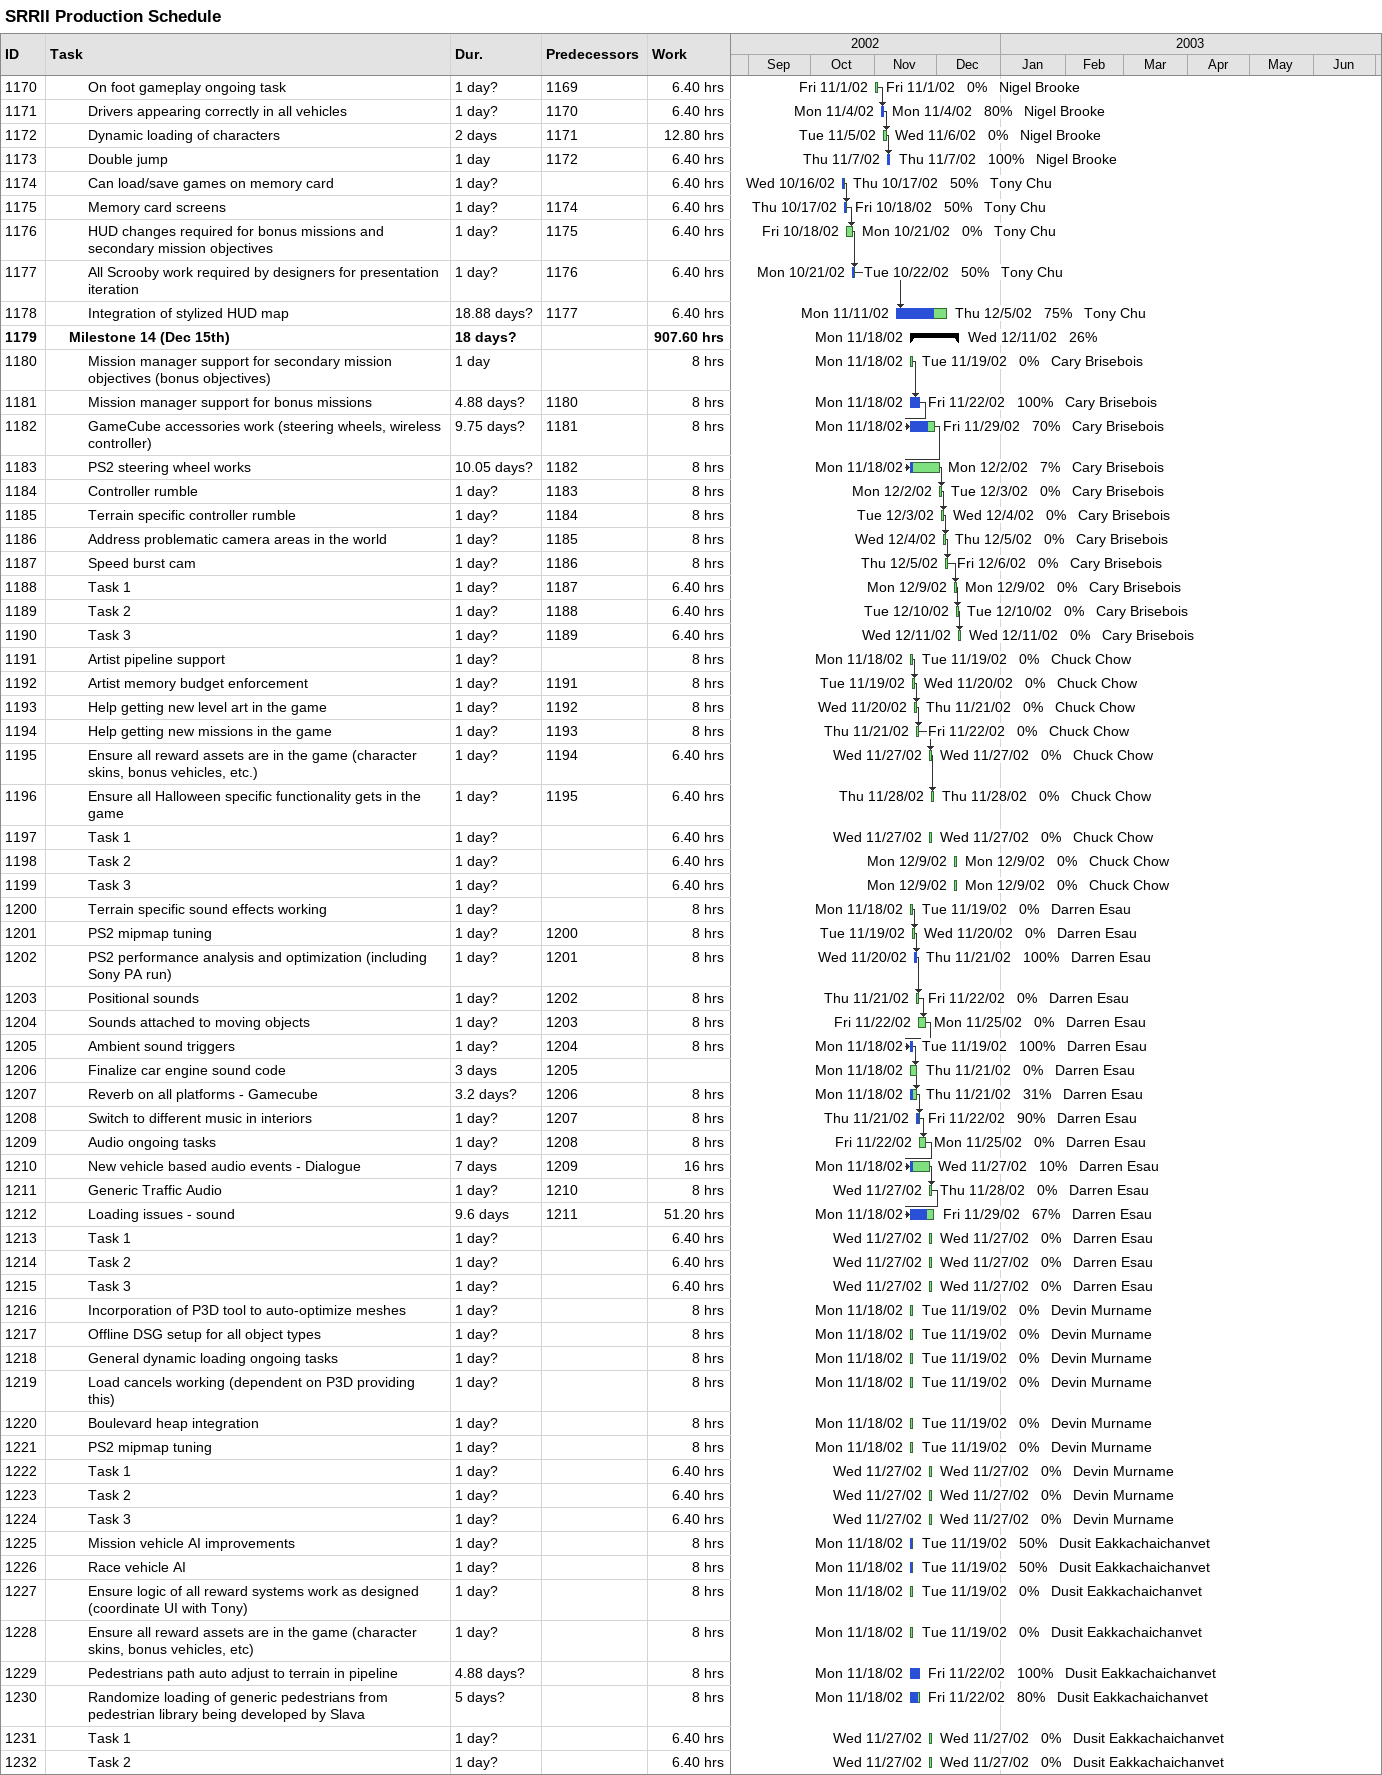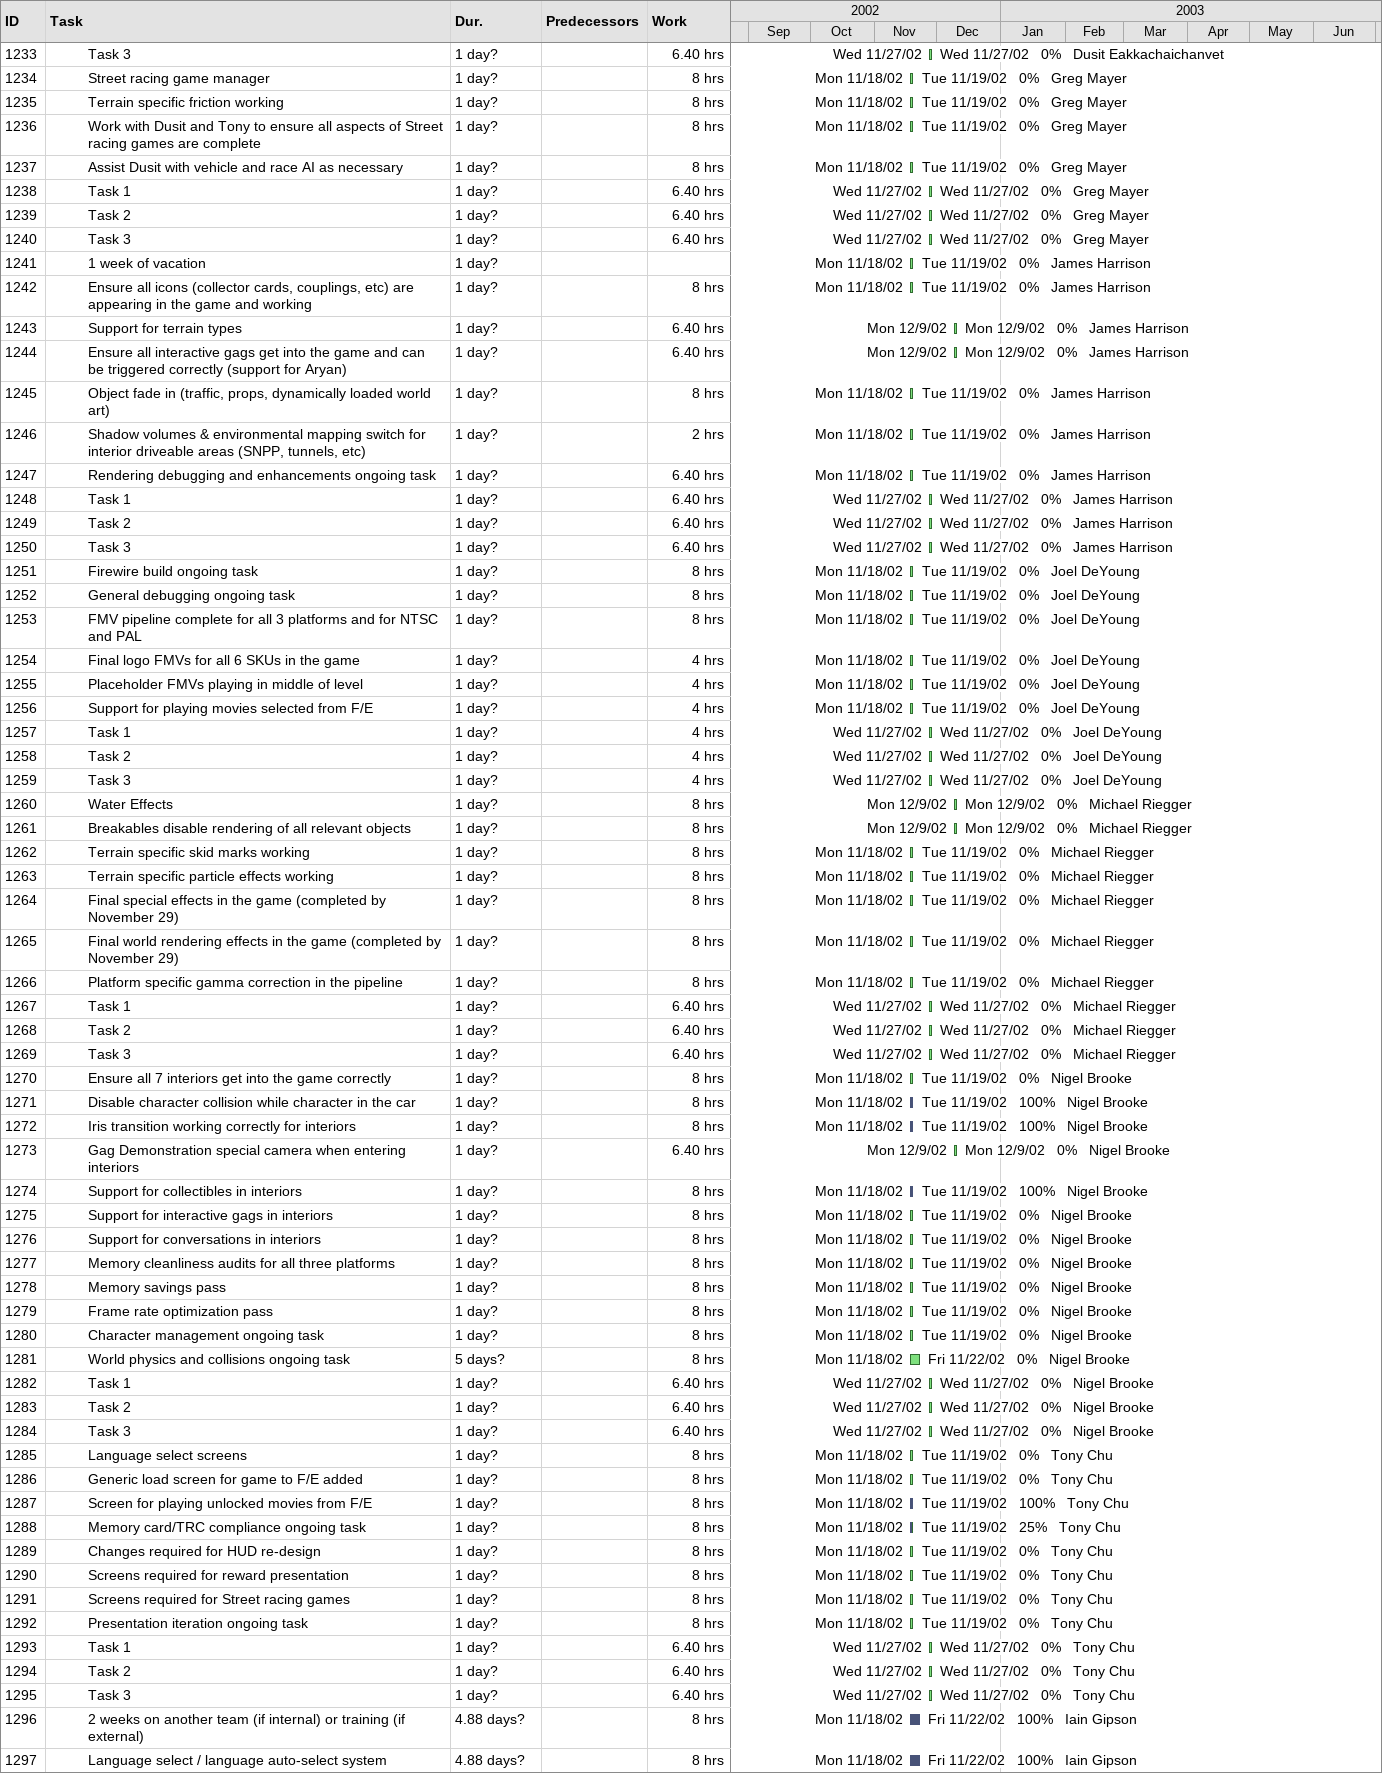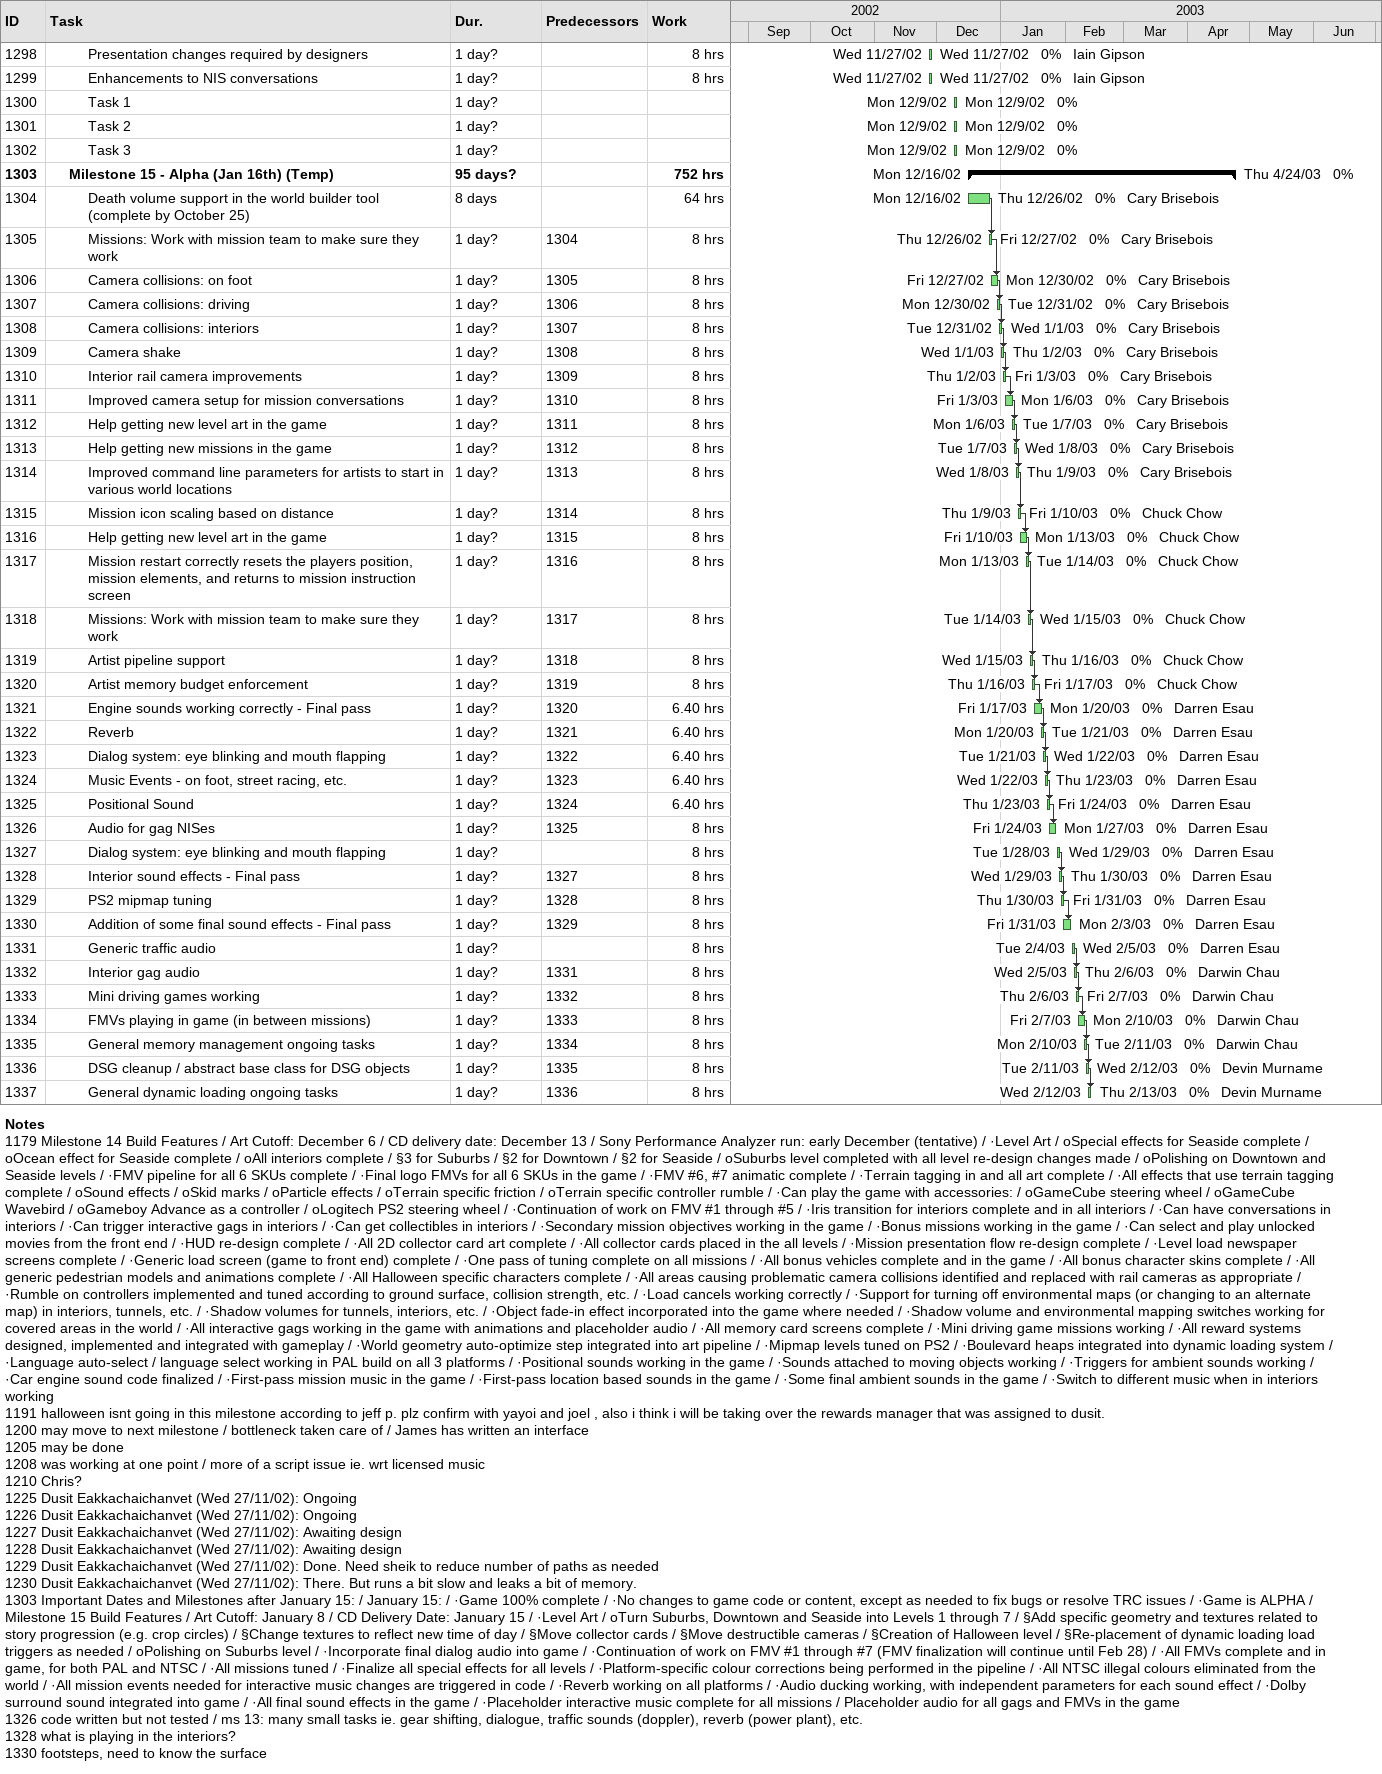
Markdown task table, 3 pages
SRRII Production Schedule

| ID | Level | Task | Duration | Start | Finish | Predecessors | Resources | % complete | Work (h) |
|---|---|---|---|---|---|---|---|---|---|
| 1170 | 3 | On foot gameplay ongoing task | 1d? | 2002-11-01 | 2002-11-01 | 1169 | Nigel Brooke | 0 | 6.40 |
| 1171 | 3 | Drivers appearing correctly in all vehicles | 1d? | 2002-11-04 | 2002-11-04 | 1170 | Nigel Brooke | 80 | 6.40 |
| 1172 | 3 | Dynamic loading of characters | 2d | 2002-11-05 | 2002-11-06 | 1171 | Nigel Brooke | 0 | 12.80 |
| 1173 | 3 | Double jump | 1d | 2002-11-07 | 2002-11-07 | 1172 | Nigel Brooke | 100 | 6.40 |
| 1174 | 3 | Can load/save games on memory card | 1d? | 2002-10-16 | 2002-10-17 |  | Tony Chu | 50 | 6.40 |
| 1175 | 3 | Memory card screens | 1d? | 2002-10-17 | 2002-10-18 | 1174 | Tony Chu | 50 | 6.40 |
| 1176 | 3 | HUD changes required for bonus missions and secondary mission objectives | 1d? | 2002-10-18 | 2002-10-21 | 1175 | Tony Chu | 0 | 6.40 |
| 1177 | 3 | All Scrooby work required by designers for presentation iteration | 1d? | 2002-10-21 | 2002-10-22 | 1176 | Tony Chu | 50 | 6.40 |
| 1178 | 3 | Integration of stylized HUD map | 18.88d? | 2002-11-11 | 2002-12-05 | 1177 | Tony Chu | 75 | 6.40 |
| 1179 | 2 | **Milestone 14 (Dec 15th)** | 18d? | 2002-11-18 | 2002-12-11 |  |  | 26 | 907.60 |
| 1180 | 3 | Mission manager support for secondary mission objectives (bonus objectives) | 1d | 2002-11-18 | 2002-11-19 |  | Cary Brisebois | 0 | 8 |
| 1181 | 3 | Mission manager support for bonus missions | 4.88d? | 2002-11-18 | 2002-11-22 | 1180 | Cary Brisebois | 100 | 8 |
| 1182 | 3 | GameCube accessories work (steering wheels, wireless controller) | 9.75d? | 2002-11-18 | 2002-11-29 | 1181 | Cary Brisebois | 70 | 8 |
| 1183 | 3 | PS2 steering wheel works | 10.05d? | 2002-11-18 | 2002-12-02 | 1182 | Cary Brisebois | 7 | 8 |
| 1184 | 3 | Controller rumble | 1d? | 2002-12-02 | 2002-12-03 | 1183 | Cary Brisebois | 0 | 8 |
| 1185 | 3 | Terrain specific controller rumble | 1d? | 2002-12-03 | 2002-12-04 | 1184 | Cary Brisebois | 0 | 8 |
| 1186 | 3 | Address problematic camera areas in the world | 1d? | 2002-12-04 | 2002-12-05 | 1185 | Cary Brisebois | 0 | 8 |
| 1187 | 3 | Speed burst cam | 1d? | 2002-12-05 | 2002-12-06 | 1186 | Cary Brisebois | 0 | 8 |
| 1188 | 3 | Task 1 | 1d? | 2002-12-09 | 2002-12-09 | 1187 | Cary Brisebois | 0 | 6.40 |
| 1189 | 3 | Task 2 | 1d? | 2002-12-10 | 2002-12-10 | 1188 | Cary Brisebois | 0 | 6.40 |
| 1190 | 3 | Task 3 | 1d? | 2002-12-11 | 2002-12-11 | 1189 | Cary Brisebois | 0 | 6.40 |
| 1191 | 3 | Artist pipeline support | 1d? | 2002-11-18 | 2002-11-19 |  | Chuck Chow | 0 | 8 |
| 1192 | 3 | Artist memory budget enforcement | 1d? | 2002-11-19 | 2002-11-20 | 1191 | Chuck Chow | 0 | 8 |
| 1193 | 3 | Help getting new level art in the game | 1d? | 2002-11-20 | 2002-11-21 | 1192 | Chuck Chow | 0 | 8 |
| 1194 | 3 | Help getting new missions in the game | 1d? | 2002-11-21 | 2002-11-22 | 1193 | Chuck Chow | 0 | 8 |
| 1195 | 3 | Ensure all reward assets are in the game (character skins, bonus vehicles, etc.) | 1d? | 2002-11-27 | 2002-11-27 | 1194 | Chuck Chow | 0 | 6.40 |
| 1196 | 3 | Ensure all Halloween specific functionality gets in the game | 1d? | 2002-11-28 | 2002-11-28 | 1195 | Chuck Chow | 0 | 6.40 |
| 1197 | 3 | Task 1 | 1d? | 2002-11-27 | 2002-11-27 |  | Chuck Chow | 0 | 6.40 |
| 1198 | 3 | Task 2 | 1d? | 2002-12-09 | 2002-12-09 |  | Chuck Chow | 0 | 6.40 |
| 1199 | 3 | Task 3 | 1d? | 2002-12-09 | 2002-12-09 |  | Chuck Chow | 0 | 6.40 |
| 1200 | 3 | Terrain specific sound effects working | 1d? | 2002-11-18 | 2002-11-19 |  | Darren Esau | 0 | 8 |
| 1201 | 3 | PS2 mipmap tuning | 1d? | 2002-11-19 | 2002-11-20 | 1200 | Darren Esau | 0 | 8 |
| 1202 | 3 | PS2 performance analysis and optimization (including Sony PA run) | 1d? | 2002-11-20 | 2002-11-21 | 1201 | Darren Esau | 100 | 8 |
| 1203 | 3 | Positional sounds | 1d? | 2002-11-21 | 2002-11-22 | 1202 | Darren Esau | 0 | 8 |
| 1204 | 3 | Sounds attached to moving objects | 1d? | 2002-11-22 | 2002-11-25 | 1203 | Darren Esau | 0 | 8 |
| 1205 | 3 | Ambient sound triggers | 1d? | 2002-11-18 | 2002-11-19 | 1204 | Darren Esau | 100 | 8 |
| 1206 | 3 | Finalize car engine sound code | 3d | 2002-11-18 | 2002-11-21 | 1205 | Darren Esau | 0 |  |
| 1207 | 3 | Reverb on all platforms - Gamecube | 3.2d? | 2002-11-18 | 2002-11-21 | 1206 | Darren Esau | 31 | 8 |
| 1208 | 3 | Switch to different music in interiors | 1d? | 2002-11-21 | 2002-11-22 | 1207 | Darren Esau | 90 | 8 |
| 1209 | 3 | Audio ongoing tasks | 1d? | 2002-11-22 | 2002-11-25 | 1208 | Darren Esau | 0 | 8 |
| 1210 | 3 | New vehicle based audio events - Dialogue | 7d | 2002-11-18 | 2002-11-27 | 1209 | Darren Esau | 10 | 16 |
| 1211 | 3 | Generic Traffic Audio | 1d? | 2002-11-27 | 2002-11-28 | 1210 | Darren Esau | 0 | 8 |
| 1212 | 3 | Loading issues - sound | 9.6d | 2002-11-18 | 2002-11-29 | 1211 | Darren Esau | 67 | 51.20 |
| 1213 | 3 | Task 1 | 1d? | 2002-11-27 | 2002-11-27 |  | Darren Esau | 0 | 6.40 |
| 1214 | 3 | Task 2 | 1d? | 2002-11-27 | 2002-11-27 |  | Darren Esau | 0 | 6.40 |
| 1215 | 3 | Task 3 | 1d? | 2002-11-27 | 2002-11-27 |  | Darren Esau | 0 | 6.40 |
| 1216 | 3 | Incorporation of P3D tool to auto-optimize meshes | 1d? | 2002-11-18 | 2002-11-19 |  | Devin Murname | 0 | 8 |
| 1217 | 3 | Offline DSG setup for all object types | 1d? | 2002-11-18 | 2002-11-19 |  | Devin Murname | 0 | 8 |
| 1218 | 3 | General dynamic loading ongoing tasks | 1d? | 2002-11-18 | 2002-11-19 |  | Devin Murname | 0 | 8 |
| 1219 | 3 | Load cancels working (dependent on P3D providing this) | 1d? | 2002-11-18 | 2002-11-19 |  | Devin Murname | 0 | 8 |
| 1220 | 3 | Boulevard heap integration | 1d? | 2002-11-18 | 2002-11-19 |  | Devin Murname | 0 | 8 |
| 1221 | 3 | PS2 mipmap tuning | 1d? | 2002-11-18 | 2002-11-19 |  | Devin Murname | 0 | 8 |
| 1222 | 3 | Task 1 | 1d? | 2002-11-27 | 2002-11-27 |  | Devin Murname | 0 | 6.40 |
| 1223 | 3 | Task 2 | 1d? | 2002-11-27 | 2002-11-27 |  | Devin Murname | 0 | 6.40 |
| 1224 | 3 | Task 3 | 1d? | 2002-11-27 | 2002-11-27 |  | Devin Murname | 0 | 6.40 |
| 1225 | 3 | Mission vehicle AI improvements | 1d? | 2002-11-18 | 2002-11-19 |  | Dusit Eakkachaichanvet | 50 | 8 |
| 1226 | 3 | Race vehicle AI | 1d? | 2002-11-18 | 2002-11-19 |  | Dusit Eakkachaichanvet | 50 | 8 |
| 1227 | 3 | Ensure logic of all reward systems work as designed (coordinate UI with Tony) | 1d? | 2002-11-18 | 2002-11-19 |  | Dusit Eakkachaichanvet | 0 | 8 |
| 1228 | 3 | Ensure all reward assets are in the game (character skins, bonus vehicles, etc) | 1d? | 2002-11-18 | 2002-11-19 |  | Dusit Eakkachaichanvet | 0 | 8 |
| 1229 | 3 | Pedestrians path auto adjust to terrain in pipeline | 4.88d? | 2002-11-18 | 2002-11-22 |  | Dusit Eakkachaichanvet | 100 | 8 |
| 1230 | 3 | Randomize loading of generic pedestrians from pedestrian library being developed by Slava | 5d? | 2002-11-18 | 2002-11-22 |  | Dusit Eakkachaichanvet | 80 | 8 |
| 1231 | 3 | Task 1 | 1d? | 2002-11-27 | 2002-11-27 |  | Dusit Eakkachaichanvet | 0 | 6.40 |
| 1232 | 3 | Task 2 | 1d? | 2002-11-27 | 2002-11-27 |  | Dusit Eakkachaichanvet | 0 | 6.40 |
| 1233 | 3 | Task 3 | 1d? | 2002-11-27 | 2002-11-27 |  | Dusit Eakkachaichanvet | 0 | 6.40 |
| 1234 | 3 | Street racing game manager | 1d? | 2002-11-18 | 2002-11-19 |  | Greg Mayer | 0 | 8 |
| 1235 | 3 | Terrain specific friction working | 1d? | 2002-11-18 | 2002-11-19 |  | Greg Mayer | 0 | 8 |
| 1236 | 3 | Work with Dusit and Tony to ensure all aspects of Street racing games are complete | 1d? | 2002-11-18 | 2002-11-19 |  | Greg Mayer | 0 | 8 |
| 1237 | 3 | Assist Dusit with vehicle and race AI as necessary | 1d? | 2002-11-18 | 2002-11-19 |  | Greg Mayer | 0 | 8 |
| 1238 | 3 | Task 1 | 1d? | 2002-11-27 | 2002-11-27 |  | Greg Mayer | 0 | 6.40 |
| 1239 | 3 | Task 2 | 1d? | 2002-11-27 | 2002-11-27 |  | Greg Mayer | 0 | 6.40 |
| 1240 | 3 | Task 3 | 1d? | 2002-11-27 | 2002-11-27 |  | Greg Mayer | 0 | 6.40 |
| 1241 | 3 | 1 week of vacation | 1d? | 2002-11-18 | 2002-11-19 |  | James Harrison | 0 |  |
| 1242 | 3 | Ensure all icons (collector cards, couplings, etc) are appearing in the game and working | 1d? | 2002-11-18 | 2002-11-19 |  | James Harrison | 0 | 8 |
| 1243 | 3 | Support for terrain types | 1d? | 2002-12-09 | 2002-12-09 |  | James Harrison | 0 | 6.40 |
| 1244 | 3 | Ensure all interactive gags get into the game and can be triggered correctly (support for Aryan) | 1d? | 2002-12-09 | 2002-12-09 |  | James Harrison | 0 | 6.40 |
| 1245 | 3 | Object fade in (traffic, props, dynamically loaded world art) | 1d? | 2002-11-18 | 2002-11-19 |  | James Harrison | 0 | 8 |
| 1246 | 3 | Shadow volumes & environmental mapping switch for interior driveable areas (SNPP, tunnels, etc) | 1d? | 2002-11-18 | 2002-11-19 |  | James Harrison | 0 | 2 |
| 1247 | 3 | Rendering debugging and enhancements ongoing task | 1d? | 2002-11-18 | 2002-11-19 |  | James Harrison | 0 | 6.40 |
| 1248 | 3 | Task 1 | 1d? | 2002-11-27 | 2002-11-27 |  | James Harrison | 0 | 6.40 |
| 1249 | 3 | Task 2 | 1d? | 2002-11-27 | 2002-11-27 |  | James Harrison | 0 | 6.40 |
| 1250 | 3 | Task 3 | 1d? | 2002-11-27 | 2002-11-27 |  | James Harrison | 0 | 6.40 |
| 1251 | 3 | Firewire build ongoing task | 1d? | 2002-11-18 | 2002-11-19 |  | Joel DeYoung | 0 | 8 |
| 1252 | 3 | General debugging ongoing task | 1d? | 2002-11-18 | 2002-11-19 |  | Joel DeYoung | 0 | 8 |
| 1253 | 3 | FMV pipeline complete for all 3 platforms and for NTSC and PAL | 1d? | 2002-11-18 | 2002-11-19 |  | Joel DeYoung | 0 | 8 |
| 1254 | 3 | Final logo FMVs for all 6 SKUs in the game | 1d? | 2002-11-18 | 2002-11-19 |  | Joel DeYoung | 0 | 4 |
| 1255 | 3 | Placeholder FMVs playing in middle of level | 1d? | 2002-11-18 | 2002-11-19 |  | Joel DeYoung | 0 | 4 |
| 1256 | 3 | Support for playing movies selected from F/E | 1d? | 2002-11-18 | 2002-11-19 |  | Joel DeYoung | 0 | 4 |
| 1257 | 3 | Task 1 | 1d? | 2002-11-27 | 2002-11-27 |  | Joel DeYoung | 0 | 4 |
| 1258 | 3 | Task 2 | 1d? | 2002-11-27 | 2002-11-27 |  | Joel DeYoung | 0 | 4 |
| 1259 | 3 | Task 3 | 1d? | 2002-11-27 | 2002-11-27 |  | Joel DeYoung | 0 | 4 |
| 1260 | 3 | Water Effects | 1d? | 2002-12-09 | 2002-12-09 |  | Michael Riegger | 0 | 8 |
| 1261 | 3 | Breakables disable rendering of all relevant objects | 1d? | 2002-12-09 | 2002-12-09 |  | Michael Riegger | 0 | 8 |
| 1262 | 3 | Terrain specific skid marks working | 1d? | 2002-11-18 | 2002-11-19 |  | Michael Riegger | 0 | 8 |
| 1263 | 3 | Terrain specific particle effects working | 1d? | 2002-11-18 | 2002-11-19 |  | Michael Riegger | 0 | 8 |
| 1264 | 3 | Final special effects in the game (completed by November 29) | 1d? | 2002-11-18 | 2002-11-19 |  | Michael Riegger | 0 | 8 |
| 1265 | 3 | Final world rendering effects in the game (completed by November 29) | 1d? | 2002-11-18 | 2002-11-19 |  | Michael Riegger | 0 | 8 |
| 1266 | 3 | Platform specific gamma correction in the pipeline | 1d? | 2002-11-18 | 2002-11-19 |  | Michael Riegger | 0 | 8 |
| 1267 | 3 | Task 1 | 1d? | 2002-11-27 | 2002-11-27 |  | Michael Riegger | 0 | 6.40 |
| 1268 | 3 | Task 2 | 1d? | 2002-11-27 | 2002-11-27 |  | Michael Riegger | 0 | 6.40 |
| 1269 | 3 | Task 3 | 1d? | 2002-11-27 | 2002-11-27 |  | Michael Riegger | 0 | 6.40 |
| 1270 | 3 | Ensure all 7 interiors get into the game correctly | 1d? | 2002-11-18 | 2002-11-19 |  | Nigel Brooke | 0 | 8 |
| 1271 | 3 | Disable character collision while character in the car | 1d? | 2002-11-18 | 2002-11-19 |  | Nigel Brooke | 100 | 8 |
| 1272 | 3 | Iris transition working correctly for interiors | 1d? | 2002-11-18 | 2002-11-19 |  | Nigel Brooke | 100 | 8 |
| 1273 | 3 | Gag Demonstration special camera when entering interiors | 1d? | 2002-12-09 | 2002-12-09 |  | Nigel Brooke | 0 | 6.40 |
| 1274 | 3 | Support for collectibles in interiors | 1d? | 2002-11-18 | 2002-11-19 |  | Nigel Brooke | 100 | 8 |
| 1275 | 3 | Support for interactive gags in interiors | 1d? | 2002-11-18 | 2002-11-19 |  | Nigel Brooke | 0 | 8 |
| 1276 | 3 | Support for conversations in interiors | 1d? | 2002-11-18 | 2002-11-19 |  | Nigel Brooke | 0 | 8 |
| 1277 | 3 | Memory cleanliness audits for all three platforms | 1d? | 2002-11-18 | 2002-11-19 |  | Nigel Brooke | 0 | 8 |
| 1278 | 3 | Memory savings pass | 1d? | 2002-11-18 | 2002-11-19 |  | Nigel Brooke | 0 | 8 |
| 1279 | 3 | Frame rate optimization pass | 1d? | 2002-11-18 | 2002-11-19 |  | Nigel Brooke | 0 | 8 |
| 1280 | 3 | Character management ongoing task | 1d? | 2002-11-18 | 2002-11-19 |  | Nigel Brooke | 0 | 8 |
| 1281 | 3 | World physics and collisions ongoing task | 5d? | 2002-11-18 | 2002-11-22 |  | Nigel Brooke | 0 | 8 |
| 1282 | 3 | Task 1 | 1d? | 2002-11-27 | 2002-11-27 |  | Nigel Brooke | 0 | 6.40 |
| 1283 | 3 | Task 2 | 1d? | 2002-11-27 | 2002-11-27 |  | Nigel Brooke | 0 | 6.40 |
| 1284 | 3 | Task 3 | 1d? | 2002-11-27 | 2002-11-27 |  | Nigel Brooke | 0 | 6.40 |
| 1285 | 3 | Language select screens | 1d? | 2002-11-18 | 2002-11-19 |  | Tony Chu | 0 | 8 |
| 1286 | 3 | Generic load screen for game to F/E added | 1d? | 2002-11-18 | 2002-11-19 |  | Tony Chu | 0 | 8 |
| 1287 | 3 | Screen for playing unlocked movies from F/E | 1d? | 2002-11-18 | 2002-11-19 |  | Tony Chu | 100 | 8 |
| 1288 | 3 | Memory card/TRC compliance ongoing task | 1d? | 2002-11-18 | 2002-11-19 |  | Tony Chu | 25 | 8 |
| 1289 | 3 | Changes required for HUD re-design | 1d? | 2002-11-18 | 2002-11-19 |  | Tony Chu | 0 | 8 |
| 1290 | 3 | Screens required for reward presentation | 1d? | 2002-11-18 | 2002-11-19 |  | Tony Chu | 0 | 8 |
| 1291 | 3 | Screens required for Street racing games | 1d? | 2002-11-18 | 2002-11-19 |  | Tony Chu | 0 | 8 |
| 1292 | 3 | Presentation iteration ongoing task | 1d? | 2002-11-18 | 2002-11-19 |  | Tony Chu | 0 | 8 |
| 1293 | 3 | Task 1 | 1d? | 2002-11-27 | 2002-11-27 |  | Tony Chu | 0 | 6.40 |
| 1294 | 3 | Task 2 | 1d? | 2002-11-27 | 2002-11-27 |  | Tony Chu | 0 | 6.40 |
| 1295 | 3 | Task 3 | 1d? | 2002-11-27 | 2002-11-27 |  | Tony Chu | 0 | 6.40 |
| 1296 | 3 | 2 weeks on another team (if internal) or training (if external) | 4.88d? | 2002-11-18 | 2002-11-22 |  | Iain Gipson | 100 | 8 |
| 1297 | 3 | Language select / language auto-select system | 4.88d? | 2002-11-18 | 2002-11-22 |  | Iain Gipson | 100 | 8 |
| 1298 | 3 | Presentation changes required by designers | 1d? | 2002-11-27 | 2002-11-27 |  | Iain Gipson | 0 | 8 |
| 1299 | 3 | Enhancements to NIS conversations | 1d? | 2002-11-27 | 2002-11-27 |  | Iain Gipson | 0 | 8 |
| 1300 | 3 | Task 1 | 1d? | 2002-12-09 | 2002-12-09 |  |  | 0 |  |
| 1301 | 3 | Task 2 | 1d? | 2002-12-09 | 2002-12-09 |  |  | 0 |  |
| 1302 | 3 | Task 3 | 1d? | 2002-12-09 | 2002-12-09 |  |  | 0 |  |
| 1303 | 2 | **Milestone 15 - Alpha (Jan 16th) (Temp)** | 95d? | 2002-12-16 | 2003-04-24 |  |  | 0 | 752 |
| 1304 | 3 | Death volume support in the world builder tool (complete by October 25) | 8d | 2002-12-16 | 2002-12-26 |  | Cary Brisebois | 0 | 64 |
| 1305 | 3 | Missions: Work with mission team to make sure they work | 1d? | 2002-12-26 | 2002-12-27 | 1304 | Cary Brisebois | 0 | 8 |
| 1306 | 3 | Camera collisions: on foot | 1d? | 2002-12-27 | 2002-12-30 | 1305 | Cary Brisebois | 0 | 8 |
| 1307 | 3 | Camera collisions: driving | 1d? | 2002-12-30 | 2002-12-31 | 1306 | Cary Brisebois | 0 | 8 |
| 1308 | 3 | Camera collisions: interiors | 1d? | 2002-12-31 | 2003-01-01 | 1307 | Cary Brisebois | 0 | 8 |
| 1309 | 3 | Camera shake | 1d? | 2003-01-01 | 2003-01-02 | 1308 | Cary Brisebois | 0 | 8 |
| 1310 | 3 | Interior rail camera improvements | 1d? | 2003-01-02 | 2003-01-03 | 1309 | Cary Brisebois | 0 | 8 |
| 1311 | 3 | Improved camera setup for mission conversations | 1d? | 2003-01-03 | 2003-01-06 | 1310 | Cary Brisebois | 0 | 8 |
| 1312 | 3 | Help getting new level art in the game | 1d? | 2003-01-06 | 2003-01-07 | 1311 | Cary Brisebois | 0 | 8 |
| 1313 | 3 | Help getting new missions in the game | 1d? | 2003-01-07 | 2003-01-08 | 1312 | Cary Brisebois | 0 | 8 |
| 1314 | 3 | Improved command line parameters for artists to start in various world locations | 1d? | 2003-01-08 | 2003-01-09 | 1313 | Cary Brisebois | 0 | 8 |
| 1315 | 3 | Mission icon scaling based on distance | 1d? | 2003-01-09 | 2003-01-10 | 1314 | Chuck Chow | 0 | 8 |
| 1316 | 3 | Help getting new level art in the game | 1d? | 2003-01-10 | 2003-01-13 | 1315 | Chuck Chow | 0 | 8 |
| 1317 | 3 | Mission restart correctly resets the players position, mission elements, and returns to mission instruction screen | 1d? | 2003-01-13 | 2003-01-14 | 1316 | Chuck Chow | 0 | 8 |
| 1318 | 3 | Missions: Work with mission team to make sure they work | 1d? | 2003-01-14 | 2003-01-15 | 1317 | Chuck Chow | 0 | 8 |
| 1319 | 3 | Artist pipeline support | 1d? | 2003-01-15 | 2003-01-16 | 1318 | Chuck Chow | 0 | 8 |
| 1320 | 3 | Artist memory budget enforcement | 1d? | 2003-01-16 | 2003-01-17 | 1319 | Chuck Chow | 0 | 8 |
| 1321 | 3 | Engine sounds working correctly - Final pass | 1d? | 2003-01-17 | 2003-01-20 | 1320 | Darren Esau | 0 | 6.40 |
| 1322 | 3 | Reverb | 1d? | 2003-01-20 | 2003-01-21 | 1321 | Darren Esau | 0 | 6.40 |
| 1323 | 3 | Dialog system: eye blinking and mouth flapping | 1d? | 2003-01-21 | 2003-01-22 | 1322 | Darren Esau | 0 | 6.40 |
| 1324 | 3 | Music Events - on foot, street racing, etc. | 1d? | 2003-01-22 | 2003-01-23 | 1323 | Darren Esau | 0 | 6.40 |
| 1325 | 3 | Positional Sound | 1d? | 2003-01-23 | 2003-01-24 | 1324 | Darren Esau | 0 | 6.40 |
| 1326 | 3 | Audio for gag NISes | 1d? | 2003-01-24 | 2003-01-27 | 1325 | Darren Esau | 0 | 8 |
| 1327 | 3 | Dialog system: eye blinking and mouth flapping | 1d? | 2003-01-28 | 2003-01-29 |  | Darren Esau | 0 | 8 |
| 1328 | 3 | Interior sound effects - Final pass | 1d? | 2003-01-29 | 2003-01-30 | 1327 | Darren Esau | 0 | 8 |
| 1329 | 3 | PS2 mipmap tuning | 1d? | 2003-01-30 | 2003-01-31 | 1328 | Darren Esau | 0 | 8 |
| 1330 | 3 | Addition of some final sound effects - Final pass | 1d? | 2003-01-31 | 2003-02-03 | 1329 | Darren Esau | 0 | 8 |
| 1331 | 3 | Generic traffic audio | 1d? | 2003-02-04 | 2003-02-05 |  | Darren Esau | 0 | 8 |
| 1332 | 3 | Interior gag audio | 1d? | 2003-02-05 | 2003-02-06 | 1331 | Darwin Chau | 0 | 8 |
| 1333 | 3 | Mini driving games working | 1d? | 2003-02-06 | 2003-02-07 | 1332 | Darwin Chau | 0 | 8 |
| 1334 | 3 | FMVs playing in game (in between missions) | 1d? | 2003-02-07 | 2003-02-10 | 1333 | Darwin Chau | 0 | 8 |
| 1335 | 3 | General memory management ongoing tasks | 1d? | 2003-02-10 | 2003-02-11 | 1334 | Darwin Chau | 0 | 8 |
| 1336 | 3 | DSG cleanup / abstract base class for DSG objects | 1d? | 2003-02-11 | 2003-02-12 | 1335 | Devin Murname | 0 | 8 |
| 1337 | 3 | General dynamic loading ongoing tasks | 1d? | 2003-02-12 | 2003-02-13 | 1336 | Devin Murname | 0 | 8 |

Notes
- 1179: Milestone 14 Build Features / Art Cutoff: December 6 / CD delivery date: December 13 / Sony Performance Analyzer run: early December (tentative) / ·Level Art / oSpecial effects for Seaside complete / oOcean effect for Seaside complete / oAll interiors complete / §3 for Suburbs / §2 for Downtown / §2 for Seaside / oSuburbs level completed with all level re-design changes made / oPolishing on Downtown and Seaside levels / ·FMV pipeline for all 6 SKUs complete / ·Final logo FMVs for all 6 SKUs in the game / ·FMV #6, #7 animatic complete / ·Terrain tagging in and all art complete / ·All effects that use terrain tagging complete / oSound effects / oSkid marks / oParticle effects / oTerrain specific friction / oTerrain specific controller rumble / ·Can play the game with accessories: / oGameCube steering wheel / oGameCube Wavebird / oGameboy Advance as a controller / oLogitech PS2 steering wheel / ·Continuation of work on FMV #1 through #5 / ·Iris transition for interiors complete and in all interiors / ·Can have conversations in interiors / ·Can trigger interactive gags in interiors / ·Can get collectibles in interiors / ·Secondary mission objectives working in the game / ·Bonus missions working in the game / ·Can select and play unlocked movies from the front end / ·HUD re-design complete / ·All 2D collector card art complete / ·All collector cards placed in the all levels / ·Mission presentation flow re-design complete / ·Level load newspaper screens complete / ·Generic load screen (game to front end) complete / ·One pass of tuning complete on all missions / ·All bonus vehicles complete and in the game / ·All bonus character skins complete / ·All generic pedestrian models and animations complete / ·All Halloween specific characters complete / ·All areas causing problematic camera collisions identified and replaced with rail cameras as appropriate / ·Rumble on controllers implemented and tuned according to ground surface, collision strength, etc. / ·Load cancels working correctly / ·Support for turning off environmental maps (or changing to an alternate map) in interiors, tunnels, etc. / ·Shadow volumes for tunnels, interiors, etc. / ·Object fade-in effect incorporated into the game where needed / ·Shadow volume and environmental mapping switches working for covered areas in the world / ·All interactive gags working in the game with animations and placeholder audio / ·All memory card screens complete / ·Mini driving game missions working / ·All reward systems designed, implemented and integrated with gameplay / ·World geometry auto-optimize step integrated into art pipeline / ·Mipmap levels tuned on PS2 / ·Boulevard heaps integrated into dynamic loading system / ·Language auto-select / language select working in PAL build on all 3 platforms / ·Positional sounds working in the game / ·Sounds attached to moving objects working / ·Triggers for ambient sounds working / ·Car engine sound code finalized / ·First-pass mission music in the game / ·First-pass location based sounds in the game / ·Some final ambient sounds in the game / ·Switch to different music when in interiors working
- 1191: halloween isnt going in this milestone according to jeff p. plz confirm with yayoi and joel , also i think i will be taking over the rewards manager that was assigned to dusit.
- 1200: may move to next milestone / bottleneck taken care of / James has written an interface
- 1205: may be done
- 1208: was working at one point / more of a script issue ie. wrt licensed music
- 1210: Chris?
- 1225: Dusit Eakkachaichanvet (Wed 27/11/02): Ongoing
- 1226: Dusit Eakkachaichanvet (Wed 27/11/02): Ongoing
- 1227: Dusit Eakkachaichanvet (Wed 27/11/02): Awaiting design
- 1228: Dusit Eakkachaichanvet (Wed 27/11/02): Awaiting design
- 1229: Dusit Eakkachaichanvet (Wed 27/11/02): Done. Need sheik to reduce number of paths as needed
- 1230: Dusit Eakkachaichanvet (Wed 27/11/02): There. But runs a bit slow and leaks a bit of memory.
- 1303: Important Dates and Milestones after January 15: / January 15: / ·Game 100% complete / ·No changes to game code or content, except as needed to fix bugs or resolve TRC issues / ·Game is ALPHA / Milestone 15 Build Features / Art Cutoff: January 8 / CD Delivery Date: January 15 / ·Level Art / oTurn Suburbs, Downtown and Seaside into Levels 1 through 7 / §Add specific geometry and textures related to story progression (e.g. crop circles) / §Change textures to reflect new time of day / §Move collector cards / §Move destructible cameras / §Creation of Halloween level / §Re-placement of dynamic loading load triggers as needed / oPolishing on Suburbs level / ·Incorporate final dialog audio into game / ·Continuation of work on FMV #1 through #7 (FMV finalization will continue until Feb 28) / ·All FMVs complete and in game, for both PAL and NTSC / ·All missions tuned / ·Finalize all special effects for all levels / ·Platform-specific colour corrections being performed in the pipeline / ·All NTSC illegal colours eliminated from the world / ·All mission events needed for interactive music changes are triggered in code / ·Reverb working on all platforms / ·Audio ducking working, with independent parameters for each sound effect / ·Dolby surround sound integrated into game / ·All final sound effects in the game / ·Placeholder interactive music complete for all missions / Placeholder audio for all gags and FMVs in the game
- 1326: code written but not tested / ms 13: many small tasks ie. gear shifting, dialogue, traffic sounds (doppler), reverb (power plant), etc.
- 1328: what is playing in the interiors?
- 1330: footsteps, need to know the surface
